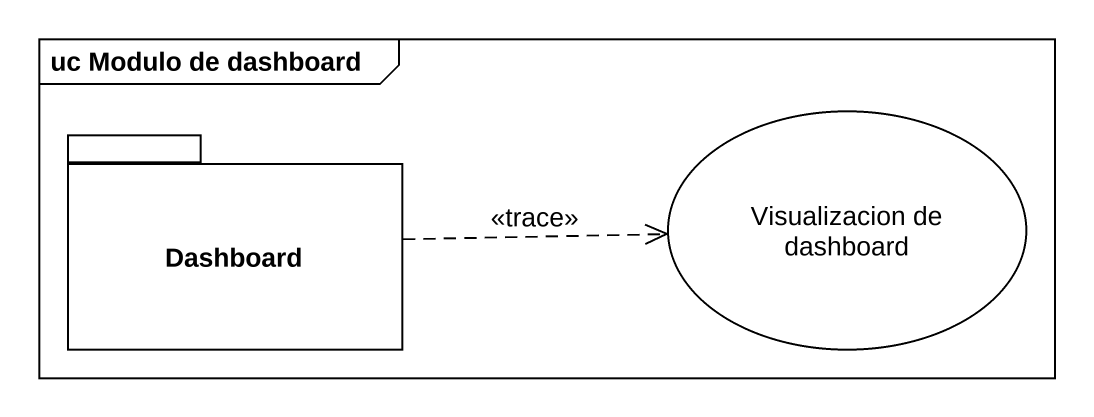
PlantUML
@startuml
mainframe uc Modulo de dashboard
package Dashboard {
}
usecase "Visualizacion de dashboard" as Visualizacion_de_dashboard
Dashboard .right.> Visualizacion_de_dashboard : <<trace>>
@enduml
